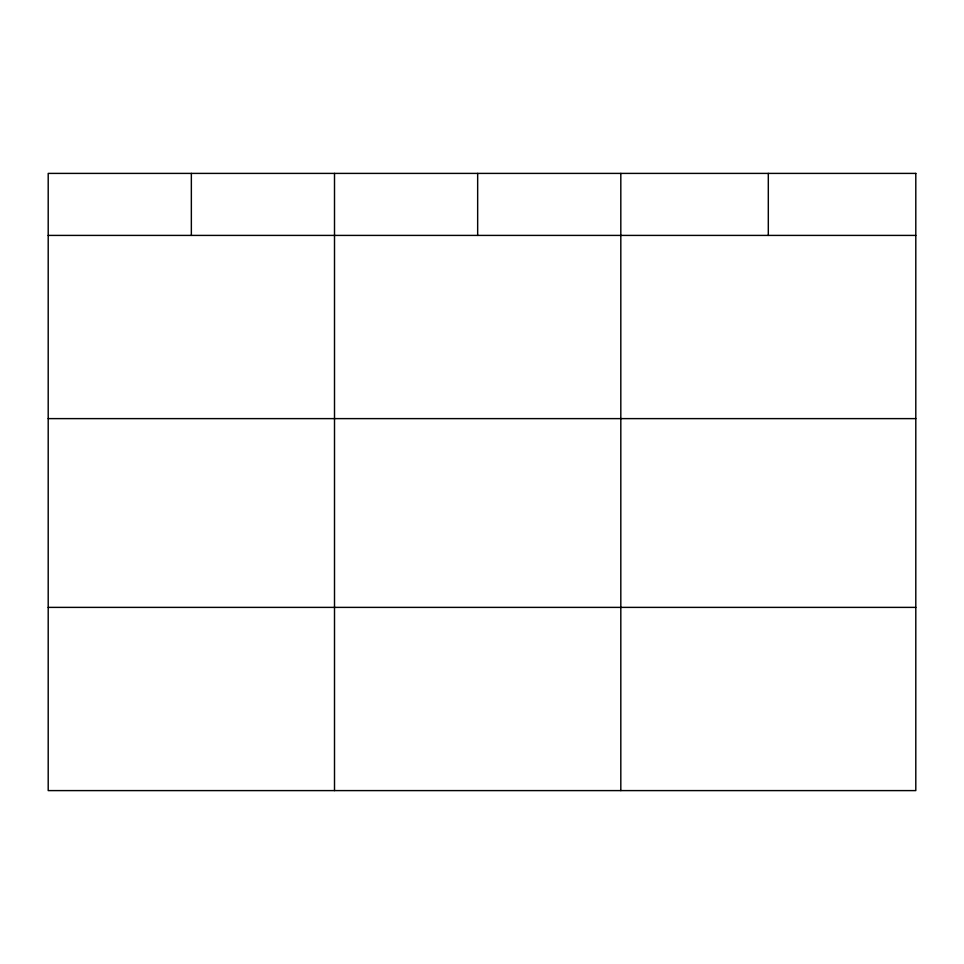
<?xml version="1.0" encoding="UTF-8"?>
<svg xmlns="http://www.w3.org/2000/svg" width="964" height="964" viewBox="0 0 964 964"><rect width="100%" height="100%" fill="white"/><g stroke="black" fill="none" stroke-linecap="round" stroke-linejoin="round"><path stroke-width="1.45" d="M48.2 235.409L915.8 235.409M48.2 418.617L915.8 418.617M48.2 607.38L915.8 607.38M768.308 173.4L768.308 235.409M620.816 173.4L620.816 790.601M477.662 173.4L477.662 235.409M334.508 173.4L334.508 790.601M191.354 173.4L191.354 235.409M915.8 173.4L48.2 173.4L48.2 790.601L915.8 790.601L915.8 173.4"/></g></svg>
